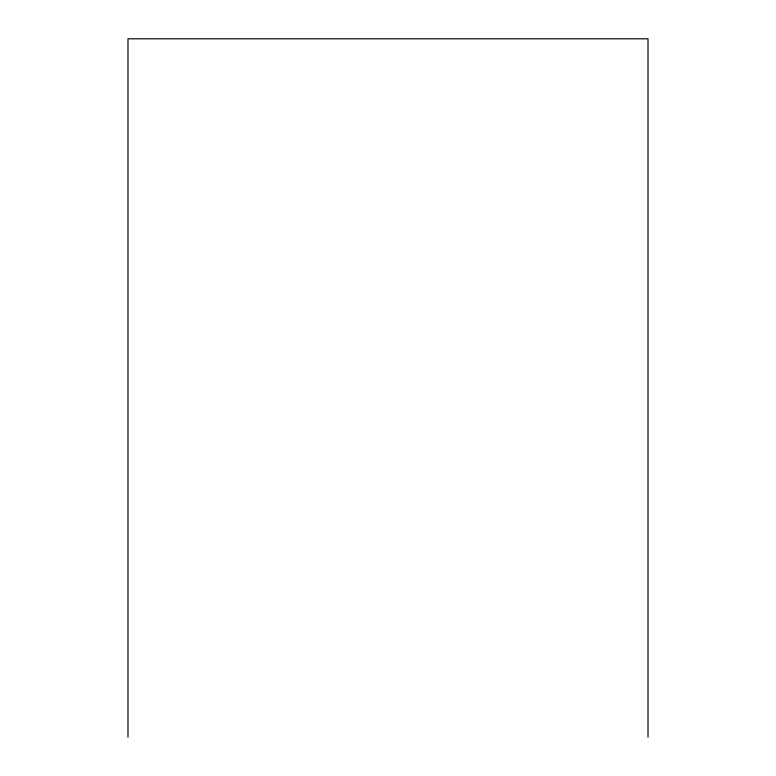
<?xml version="1.0" encoding="UTF-8"?>
<svg xmlns="http://www.w3.org/2000/svg" width="776" height="776" viewBox="0 0 776 776"><rect width="100%" height="100%" fill="white"/><g stroke="black" fill="none" stroke-linecap="round" stroke-linejoin="round"><path stroke-width="1.16" d="M648.018 737.2L648.018 38.8L127.982 38.8L127.982 737.2"/></g></svg>
